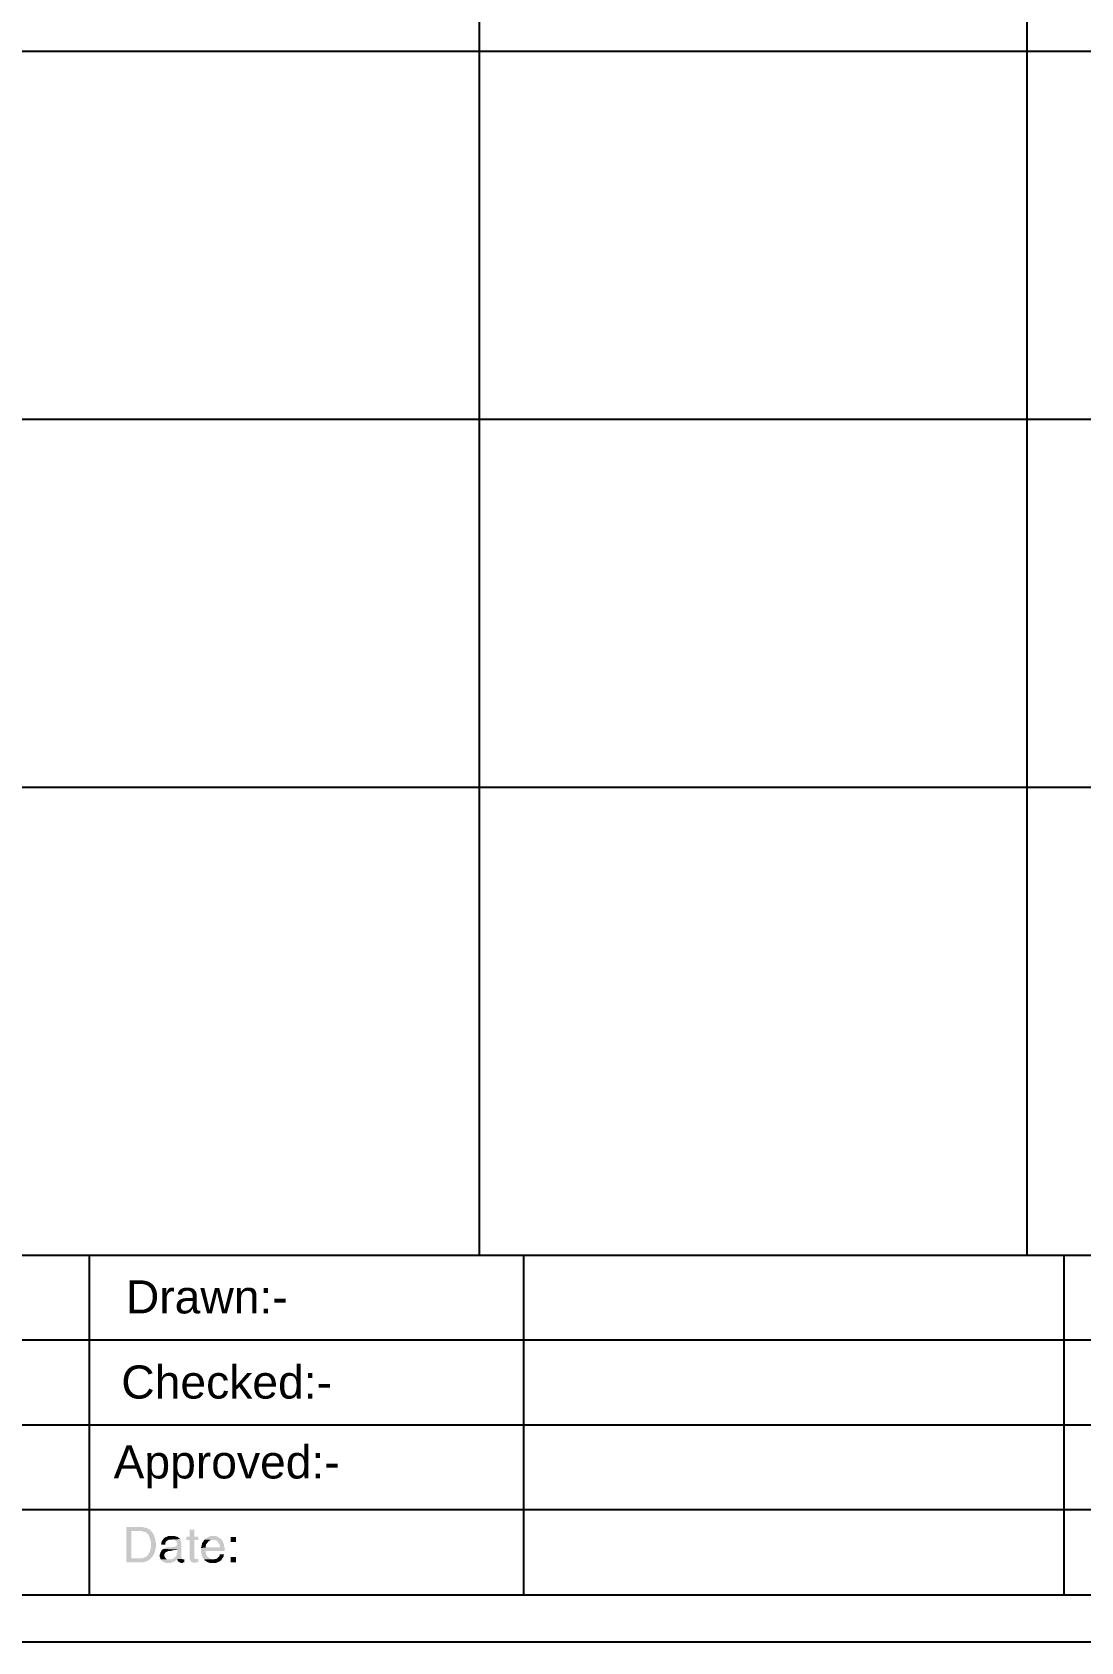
# Model space of a CAD drawing. Header units: inches. Extents: x 3613 to 8393, y -2205 to -794.
# Drawn here: x 4172 to 4267, y -2204.8 to -2058.9 of the extents above; entities that cross this region are included whole.
import ezdxf

# ---------------------------------------------------------------- set-up
doc = ezdxf.new("R2010")
doc.units = ezdxf.units.IN
doc.header["$MEASUREMENT"] = 0
doc.styles.get("Standard").update_dxf_attribs({"font": 'arial.ttf'})

msp = doc.modelspace()

# ---------------------------------------------------------------- hatches: boundary and pattern name
at = {"transparency": 33554559}
for points in [[(4181.814, -2194.375), (4180.505, -2194.375), (4180.505, -2197.58), (4181.994, -2197.58), (4182.085, -2197.535), (4182.175, -2197.535), (4182.265, -2197.489), (4182.31, -2197.489), (4182.401, -2197.444), (4182.491, -2197.399), (4182.536, -2197.354), (4182.626, -2197.309), (4182.671, -2197.264), (4182.717, -2197.219), (4180.956, -2197.219), (4180.956, -2194.736), (4181.769, -2194.736), (4182.717, -2194.691), (4182.626, -2194.646), (4182.581, -2194.601), (4182.491, -2194.556), (4182.446, -2194.511), (4182.355, -2194.466), (4182.265, -2194.42), (4182.085, -2194.42), (4182.04, -2194.375), (4181.949, -2194.375)], [(4182.717, -2194.691), (4181.769, -2194.736), (4181.904, -2194.736), (4181.994, -2194.782), (4182.085, -2194.782), (4182.13, -2194.827), (4182.22, -2194.827), (4182.31, -2194.872), (4182.355, -2194.962), (4182.401, -2195.007), (4182.491, -2195.052), (4182.536, -2195.143), (4182.536, -2195.188), (4182.581, -2195.278), (4182.626, -2195.323), (4182.626, -2195.413), (4182.671, -2195.504), (4182.671, -2195.594), (4182.717, -2195.684), (4182.717, -2196.271), (4182.671, -2196.361), (4182.671, -2196.451), (4182.626, -2196.542), (4182.626, -2196.632), (4182.581, -2196.677), (4182.536, -2196.767), (4182.491, -2196.812), (4182.446, -2196.903), (4182.446, -2196.903), (4182.401, -2196.993), (4182.31, -2197.038), (4182.265, -2197.083), (4182.175, -2197.128), (4182.085, -2197.128), (4182.04, -2197.174), (4181.949, -2197.174), (4181.859, -2197.219), (4180.956, -2197.219), (4182.717, -2197.219), (4182.807, -2197.128), (4182.807, -2197.128), (4182.852, -2197.038), (4182.897, -2196.993), (4182.942, -2196.948), (4182.987, -2196.858), (4183.032, -2196.767), (4183.032, -2196.722), (4183.078, -2196.632), (4183.078, -2196.542), (4183.123, -2196.451), (4183.123, -2196.361), (4183.168, -2196.271), (4183.168, -2195.729), (4183.123, -2195.639), (4183.123, -2195.459), (4183.078, -2195.368), (4183.078, -2195.323), (4183.032, -2195.233), (4183.032, -2195.143), (4182.987, -2195.097), (4182.942, -2195.007), (4182.897, -2194.917), (4182.852, -2194.872), (4182.807, -2194.827), (4182.762, -2194.736)], [(4184.612, -2195.188), (4184.296, -2195.188), (4184.206, -2195.233), (4184.116, -2195.278), (4184.07, -2195.278), (4183.98, -2195.323), (4183.935, -2195.368), (4183.89, -2195.413), (4183.845, -2195.459), (4183.8, -2195.504), (4183.755, -2195.594), (4183.709, -2195.684), (4183.664, -2195.774), (4183.664, -2195.955), (4184.025, -2195.955), (4184.025, -2195.82), (4184.07, -2195.729), (4184.116, -2195.684), (4184.161, -2195.594), (4184.206, -2195.594), (4184.296, -2195.549), (4184.386, -2195.504), (4184.567, -2195.504), (4185.379, -2195.459), (4185.334, -2195.413), (4185.244, -2195.368), (4185.199, -2195.323), (4185.154, -2195.278), (4185.063, -2195.233), (4184.973, -2195.233), (4184.928, -2195.188), (4184.702, -2195.188)], [(4186.643, -2194.601), (4186.237, -2194.601), (4186.237, -2195.233), (4185.921, -2195.233), (4185.921, -2195.549), (4186.237, -2195.549), (4186.237, -2197.264), (4186.282, -2197.354), (4186.327, -2197.444), (4186.327, -2197.489), (4186.372, -2197.535), (4186.417, -2197.535), (4186.508, -2197.58), (4186.598, -2197.58), (4186.688, -2197.625), (4186.733, -2197.625), (4186.778, -2197.58), (4187.004, -2197.58), (4187.004, -2197.264), (4186.778, -2197.264), (4186.688, -2197.219), (4186.643, -2197.174), (4186.643, -2195.549), (4187.004, -2195.549), (4187.004, -2195.233), (4186.643, -2195.233)], [(4188.358, -2195.188), (4188.132, -2195.188), (4188.042, -2195.233), (4187.997, -2195.233), (4187.907, -2195.278), (4187.816, -2195.323), (4187.771, -2195.368), (4187.681, -2195.413), (4187.636, -2195.459), (4187.591, -2195.504), (4188.358, -2195.549), (4188.539, -2195.549), (4188.629, -2195.594), (4188.719, -2195.639), (4188.764, -2195.684), (4188.809, -2195.729), (4188.809, -2195.729), (4188.854, -2195.82), (4188.9, -2195.865), (4188.945, -2195.955), (4188.945, -2196.045), (4188.99, -2196.136), (4188.99, -2196.226), (4187.681, -2196.226), (4187.275, -2196.271), (4187.275, -2196.722), (4187.32, -2196.812), (4187.32, -2196.903), (4187.365, -2196.993), (4187.365, -2197.038), (4187.41, -2197.128), (4187.455, -2197.219), (4187.501, -2197.264), (4187.546, -2197.309), (4188.358, -2197.309), (4188.268, -2197.309), (4188.177, -2197.264), (4188.087, -2197.264), (4188.042, -2197.219), (4187.952, -2197.174), (4187.907, -2197.128), (4187.862, -2197.083), (4187.816, -2197.038), (4187.771, -2196.993), (4187.771, -2196.903), (4187.726, -2196.858), (4187.726, -2196.767), (4187.681, -2196.632), (4187.681, -2196.542), (4189.396, -2196.542), (4189.396, -2196.226), (4189.351, -2196.136), (4189.351, -2195.955), (4189.306, -2195.865), (4189.261, -2195.774), (4189.261, -2195.729), (4189.216, -2195.639), (4189.17, -2195.594), (4189.125, -2195.504), (4189.08, -2195.459), (4188.99, -2195.413), (4188.945, -2195.368), (4188.854, -2195.323), (4188.809, -2195.278), (4188.719, -2195.233), (4188.629, -2195.188), (4188.448, -2195.188)], [(4183.845, -2196.361), (4183.8, -2196.406), (4183.709, -2196.451), (4183.709, -2196.497), (4183.664, -2196.542), (4183.619, -2196.632), (4183.574, -2196.677), (4183.574, -2196.767), (4183.529, -2196.858), (4183.529, -2197.083), (4183.574, -2197.174), (4183.574, -2197.264), (4183.619, -2197.309), (4184.341, -2197.309), (4184.206, -2197.309), (4184.116, -2197.264), (4184.07, -2197.219), (4184.025, -2197.174), (4183.98, -2197.083), (4183.935, -2196.993), (4183.935, -2196.858), (4183.98, -2196.767), (4184.025, -2196.722), (4184.07, -2196.632), (4184.116, -2196.632), (4184.206, -2196.587), (4184.296, -2196.542), (4184.477, -2196.542), (4184.838, -2196.451), (4185.018, -2196.451), (4185.109, -2196.406)], [(4185.379, -2195.459), (4184.567, -2195.504), (4184.747, -2195.504), (4184.793, -2195.549), (4184.883, -2195.549), (4184.928, -2195.594), (4185.018, -2195.639), (4185.063, -2195.729), (4185.063, -2195.82), (4185.109, -2195.91), (4185.109, -2195.91), (4185.063, -2196), (4185.063, -2196.045), (4185.018, -2196.09), (4184.928, -2196.136), (4184.883, -2196.136), (4184.793, -2196.181), (4184.296, -2196.226), (4184.161, -2196.226), (4184.07, -2196.271), (4183.98, -2196.316), (4183.935, -2196.316), (4183.845, -2196.361), (4185.109, -2196.406), (4185.109, -2196.722), (4185.063, -2196.812), (4185.063, -2196.948), (4185.018, -2196.993), (4184.928, -2197.083), (4184.883, -2197.128), (4184.838, -2197.174), (4184.793, -2197.219), (4184.702, -2197.264), (4184.612, -2197.264), (4184.522, -2197.309), (4183.619, -2197.309), (4183.664, -2197.399), (4183.755, -2197.444), (4183.8, -2197.489), (4183.845, -2197.535), (4183.935, -2197.58), (4183.98, -2197.58), (4184.07, -2197.625), (4184.567, -2197.625), (4184.612, -2197.58), (4184.702, -2197.535), (4184.793, -2197.535), (4184.838, -2197.489), (4184.928, -2197.444), (4185.018, -2197.354), (4185.018, -2197.354), (4185.109, -2197.264), (4185.515, -2197.264), (4185.47, -2197.174), (4185.47, -2195.729), (4185.424, -2195.639), (4185.424, -2195.549)], [(4187.591, -2195.504), (4187.546, -2195.549), (4187.501, -2195.639), (4187.455, -2195.684), (4187.41, -2195.774), (4187.365, -2195.82), (4187.365, -2195.91), (4187.32, -2196), (4187.32, -2196.09), (4187.275, -2196.181), (4187.275, -2196.271), (4187.681, -2196.226), (4187.681, -2196.136), (4187.726, -2196.045), (4187.726, -2195.955), (4187.771, -2195.91), (4187.816, -2195.82), (4187.862, -2195.774), (4187.907, -2195.729), (4187.952, -2195.639), (4188.042, -2195.594), (4188.087, -2195.594), (4188.177, -2195.549), (4188.358, -2195.549)], [(4190.434, -2195.729), (4190.434, -2195.278), (4189.938, -2195.278), (4189.938, -2195.729)], [(4185.515, -2197.264), (4185.109, -2197.264), (4185.109, -2197.354), (4185.605, -2197.309), (4185.605, -2197.309)], [(4185.74, -2197.309), (4185.605, -2197.309), (4185.109, -2197.354), (4185.154, -2197.444), (4185.199, -2197.489), (4185.199, -2197.489), (4185.244, -2197.535), (4185.334, -2197.58), (4185.424, -2197.625), (4185.605, -2197.625), (4185.65, -2197.58), (4185.74, -2197.58)], [(4189.351, -2196.858), (4188.945, -2196.858), (4188.945, -2196.993), (4188.9, -2197.038), (4188.809, -2197.128), (4188.764, -2197.174), (4188.719, -2197.219), (4188.629, -2197.264), (4188.539, -2197.264), (4188.448, -2197.309), (4187.546, -2197.309), (4187.591, -2197.399), (4187.681, -2197.444), (4187.726, -2197.489), (4187.816, -2197.535), (4187.907, -2197.58), (4187.952, -2197.58), (4188.042, -2197.625), (4188.629, -2197.625), (4188.719, -2197.58), (4188.809, -2197.535), (4188.854, -2197.535), (4188.945, -2197.489), (4188.99, -2197.444), (4189.08, -2197.399), (4189.125, -2197.309), (4189.17, -2197.264), (4189.216, -2197.174), (4189.261, -2197.128), (4189.306, -2197.038), (4189.306, -2196.948)], [(4190.434, -2197.58), (4190.434, -2197.083), (4189.938, -2197.083), (4189.938, -2197.58)]]:
    msp.add_hatch(color=256, dxfattribs=at).paths.add_polyline_path(points)

# ---------------------------------------------------------------- linework, layer by layer
for p, q in [((4212.458, -1913.772), (4212.458, -2169.733)), ((4262.106, -1913.772), (4262.106, -2169.733)), ((4096.451, -2060.633), (4492.889, -2060.633)), ((4096.451, -2093.974), (4492.889, -2093.974)), ((4096.451, -2127.316), (4492.889, -2127.316)), ((4083.633, -2200.513), (4492.889, -2200.513))]:
    msp.add_line(p, q)
msp.add_lwpolyline([(4496.927, -2204.772), (4496.927, -1907.772), (4076.927, -1907.772), (4076.927, -2204.772)], close=True)
for points in [[(4096.451, -2169.733), (4492.889, -2169.733)], [(4177.12, -2169.733), (4177.12, -2200.513)], [(4216.475, -2169.733), (4216.475, -2200.513)], [(4265.444, -2169.733), (4265.444, -2200.513)], [(4096.451, -2177.406), (4392.581, -2177.406)], [(4096.451, -2185.123), (4445.521, -2185.123)], [(4096.451, -2192.796), (4392.581, -2192.796)]]:
    msp.add_lwpolyline(points)

# ---------------------------------------------------------------- texts
at = {"char_height": 2.9997, "width": 34.34827, "attachment_point": 5}
for s, insert in [('Drawn:-', (4187.788, -2173.535)), ('Checked:-', (4189.585, -2181.252)), ('Approved:-', (4189.585, -2188.925))]:
    msp.add_mtext(s, dxfattribs=dict(at, insert=insert))

doc.saveas('drawing.dxf')
